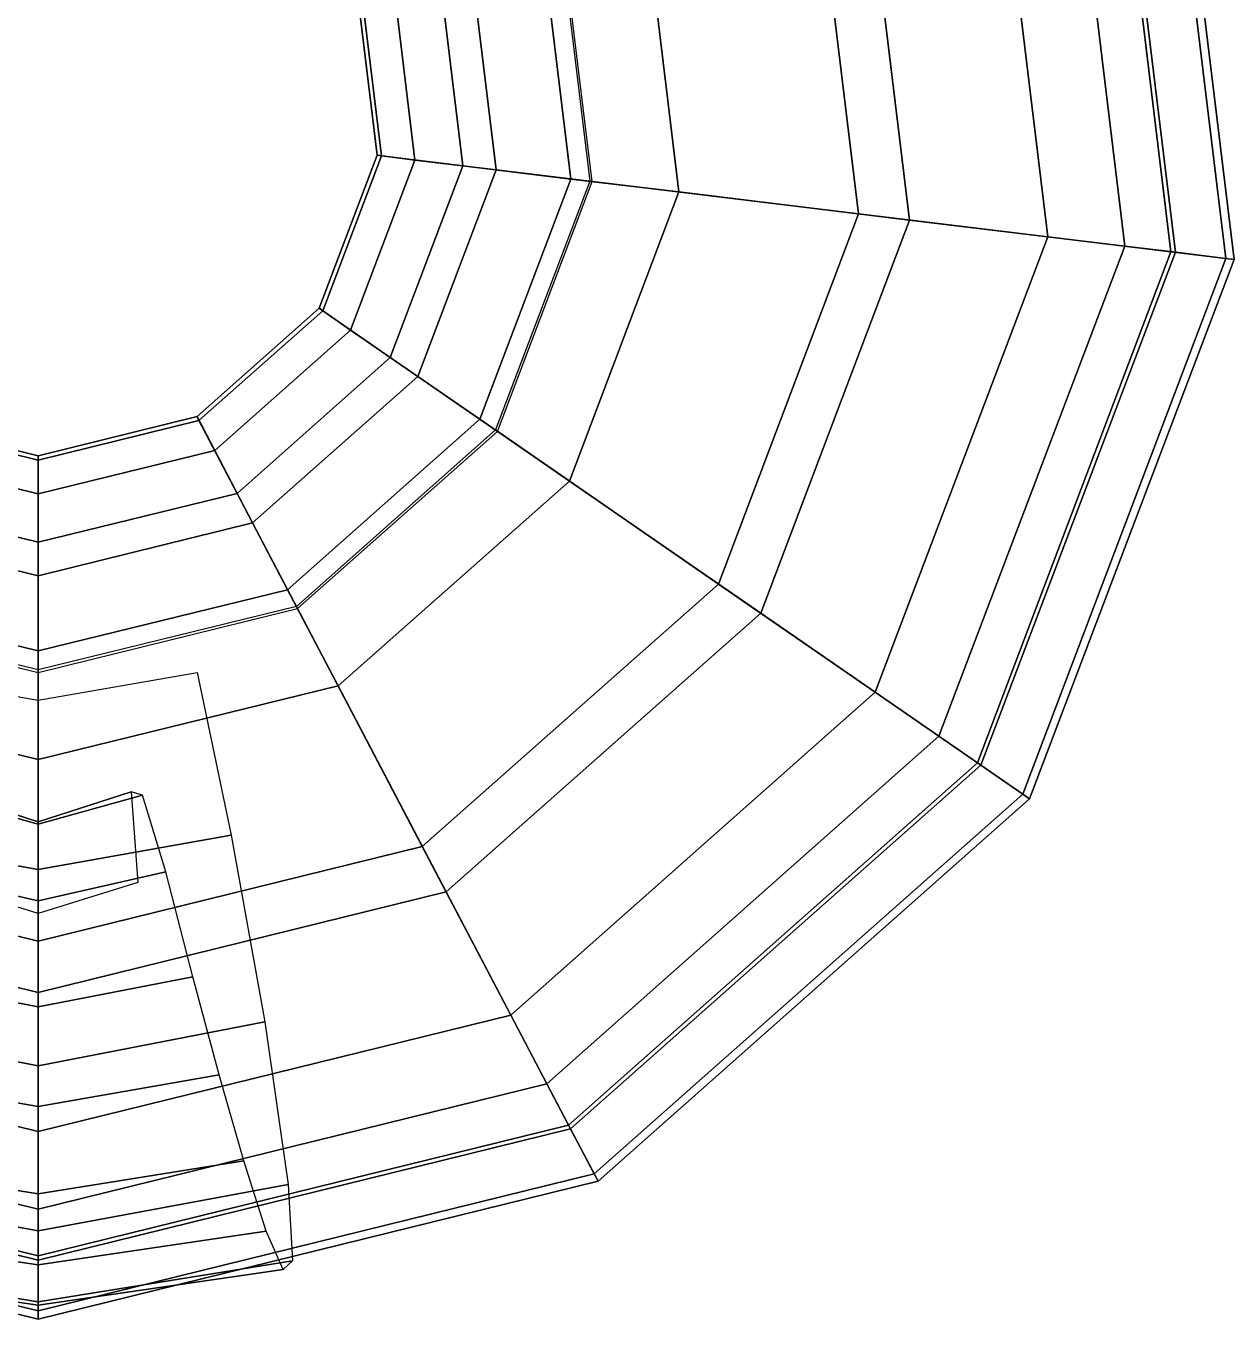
# Model space of a CAD drawing. Header units: inches. Extents: x -336 to -192, y -475 to -71.
# Drawn here: x -202.604 to -199.543, y -190.951 to -187.676 of the extents above; entities that cross this region are included whole.
import ezdxf

# ---------------------------------------------------------------- set-up
doc = ezdxf.new("R2010")
doc.units = ezdxf.units.IN
doc.layers.add('LAYER2', color=7, linetype='Continuous')
doc.layers.add('LAYER8', color=7, linetype='Continuous')

msp = doc.modelspace()

# ---------------------------------------------------------------- meshes
at = {"layer": 'LAYER2', "color": 1, "linetype": 'Continuous'}
mesh = msp.add_polymesh((2, 17), dxfattribs=at)
for k, corner in enumerate([(-201.2509, -187.3986, 63.0616), (-201.4797, -187.485, 62.3816), (-201.6733, -187.5586, 61.6496), (-201.7637, -187.593, 61.068), (-201.7533, -187.589, 60.3096), (-201.5589, -187.5146, 59.6816), (-201.3013, -187.417, 59.336), (-201.0437, -187.3194, 58.9904), (-200.4933, -187.1106, 58.38), (-199.9797, -186.9162, 57.6128), (-199.8597, -186.8706, 57.2408), (-199.7389, -186.825, 56.8696), (-199.7189, -186.817, 56.1776), (-199.8693, -186.8738, 55.5016), (-200.1637, -186.9858, 54.9416), (-200.6149, -187.157, 54.4704), (-201.2565, -187.4002, 54), (-201.1693, -188.0698, 63.0616), (-201.4125, -188.0402, 62.3816), (-201.6181, -188.0154, 61.6496), (-201.7141, -188.0034, 61.068), (-201.7029, -188.005, 60.3096), (-201.4965, -188.0298, 59.6816), (-201.2229, -188.0634, 59.336), (-200.9493, -188.0962, 58.9904), (-200.3653, -188.1674, 58.38), (-199.8197, -188.2338, 57.6128), (-199.6917, -188.249, 57.2408), (-199.5637, -188.265, 56.8696), (-199.5429, -188.2674, 56.1776), (-199.7029, -188.2482, 55.5016), (-200.0149, -188.2098, 54.9416), (-200.4941, -188.1514, 54.4704), (-201.1749, -188.069, 54)]):
    mesh.set_mesh_vertex(divmod(k, 17), corner)
mesh = msp.add_polymesh((2, 17), dxfattribs=at)
for k, corner in enumerate([(-201.1693, -188.0698, 63.0616), (-201.4125, -188.0402, 62.3816), (-201.6181, -188.0154, 61.6496), (-201.7141, -188.0034, 61.068), (-201.7029, -188.005, 60.3096), (-201.4965, -188.0298, 59.6816), (-201.2229, -188.0634, 59.336), (-200.9493, -188.0962, 58.9904), (-200.3653, -188.1674, 58.38), (-199.8197, -188.2338, 57.6128), (-199.6917, -188.249, 57.2408), (-199.5637, -188.265, 56.8696), (-199.5429, -188.2674, 56.1776), (-199.7029, -188.2482, 55.5016), (-200.0149, -188.2098, 54.9416), (-200.4941, -188.1514, 54.4704), (-201.1749, -188.069, 54), (-201.4093, -188.7026, 63.0616), (-201.6109, -188.5634, 62.3816), (-201.7813, -188.4458, 61.6496), (-201.8605, -188.3906, 61.068), (-201.8517, -188.397, 60.3096), (-201.6805, -188.5154, 59.6816), (-201.4533, -188.6714, 59.336), (-201.2269, -188.8282, 58.9904), (-200.7421, -189.1626, 58.38), (-200.2909, -189.4746, 57.6128), (-200.1845, -189.5474, 57.2408), (-200.0781, -189.621, 56.8696), (-200.0613, -189.633, 56.1776), (-200.1933, -189.5418, 55.5016), (-200.4525, -189.3626, 54.9416), (-200.8493, -189.089, 54.4704), (-201.4141, -188.6986, 54)]):
    mesh.set_mesh_vertex(divmod(k, 17), corner)
mesh = msp.add_polymesh((2, 17), dxfattribs=at)
for k, corner in enumerate([(-201.4093, -188.7026, 63.0616), (-201.6109, -188.5634, 62.3816), (-201.7813, -188.4458, 61.6496), (-201.8605, -188.3906, 61.068), (-201.8517, -188.397, 60.3096), (-201.6805, -188.5154, 59.6816), (-201.4533, -188.6714, 59.336), (-201.2269, -188.8282, 58.9904), (-200.7421, -189.1626, 58.38), (-200.2909, -189.4746, 57.6128), (-200.1845, -189.5474, 57.2408), (-200.0781, -189.621, 56.8696), (-200.0613, -189.633, 56.1776), (-200.1933, -189.5418, 55.5016), (-200.4525, -189.3626, 54.9416), (-200.8493, -189.089, 54.4704), (-201.4141, -188.6986, 54), (-201.9157, -189.1506, 63.0616), (-202.0293, -188.9338, 62.3816), (-202.1253, -188.7506, 61.6496), (-202.1701, -188.665, 61.068), (-202.1653, -188.6746, 60.3096), (-202.0685, -188.8594, 59.6816), (-201.9405, -189.1034, 59.336), (-201.8125, -189.3466, 58.9904), (-201.5389, -189.8682, 58.38), (-201.2837, -190.3546, 57.6128), (-201.2237, -190.469, 57.2408), (-201.1637, -190.5826, 56.8696), (-201.1541, -190.601, 56.1776), (-201.2293, -190.4594, 55.5016), (-201.3749, -190.181, 54.9416), (-201.5997, -189.7538, 54.4704), (-201.9181, -189.1458, 54)]):
    mesh.set_mesh_vertex(divmod(k, 17), corner)
mesh = msp.add_polymesh((2, 17), dxfattribs=at)
for k, corner in enumerate([(-202.5725, -189.313, 63.0616), (-202.5725, -189.0682, 62.3816), (-202.5725, -188.861, 61.6496), (-202.5725, -188.7642, 61.068), (-202.5725, -188.7754, 60.3096), (-202.5725, -188.9834, 59.6816), (-202.5725, -189.2586, 59.336), (-202.5725, -189.5338, 58.9904), (-202.5725, -190.1234, 58.38), (-202.5725, -190.6722, 57.6128), (-202.5725, -190.801, 57.2408), (-202.5725, -190.9298, 56.8696), (-202.5725, -190.9506, 56.1776), (-202.5725, -190.7906, 55.5016), (-202.5725, -190.4754, 54.9416), (-202.5725, -189.9938, 54.4704), (-202.5725, -189.3066, 54), (-203.2293, -189.1506, 63.0616), (-203.1157, -188.9338, 62.3816), (-203.0189, -188.7506, 61.6496), (-202.9749, -188.665, 61.068), (-202.9797, -188.6746, 60.3096), (-203.0765, -188.8594, 59.6816), (-203.2045, -189.1034, 59.336), (-203.3325, -189.3466, 58.9904), (-203.6061, -189.8682, 58.38), (-203.8613, -190.3546, 57.6128), (-203.9213, -190.469, 57.2408), (-203.9813, -190.5826, 56.8696), (-203.9909, -190.601, 56.1776), (-203.9157, -190.4594, 55.5016), (-203.7701, -190.181, 54.9416), (-203.5453, -189.7538, 54.4704), (-203.2269, -189.1458, 54)]):
    mesh.set_mesh_vertex(divmod(k, 17), corner)
mesh = msp.add_polymesh((2, 17), dxfattribs=at)
for k, corner in enumerate([(-201.9157, -189.1506, 63.0616), (-202.0293, -188.9338, 62.3816), (-202.1253, -188.7506, 61.6496), (-202.1701, -188.665, 61.068), (-202.1653, -188.6746, 60.3096), (-202.0685, -188.8594, 59.6816), (-201.9405, -189.1034, 59.336), (-201.8125, -189.3466, 58.9904), (-201.5389, -189.8682, 58.38), (-201.2837, -190.3546, 57.6128), (-201.2237, -190.469, 57.2408), (-201.1637, -190.5826, 56.8696), (-201.1541, -190.601, 56.1776), (-201.2293, -190.4594, 55.5016), (-201.3749, -190.181, 54.9416), (-201.5997, -189.7538, 54.4704), (-201.9181, -189.1458, 54), (-202.5725, -189.313, 63.0616), (-202.5725, -189.0682, 62.3816), (-202.5725, -188.861, 61.6496), (-202.5725, -188.7642, 61.068), (-202.5725, -188.7754, 60.3096), (-202.5725, -188.9834, 59.6816), (-202.5725, -189.2586, 59.336), (-202.5725, -189.5338, 58.9904), (-202.5725, -190.1234, 58.38), (-202.5725, -190.6722, 57.6128), (-202.5725, -190.801, 57.2408), (-202.5725, -190.9298, 56.8696), (-202.5725, -190.9506, 56.1776), (-202.5725, -190.7906, 55.5016), (-202.5725, -190.4754, 54.9416), (-202.5725, -189.9938, 54.4704), (-202.5725, -189.3066, 54)]):
    mesh.set_mesh_vertex(divmod(k, 17), corner)
at = {"layer": 'LAYER8', "color": 40, "linetype": 'Continuous'}
mesh = msp.add_polymesh((3, 14), dxfattribs=at)
for k, corner in enumerate([(-202.1701, -189.313, 63.0616), (-202.0837, -189.725, 63.296), (-201.9981, -190.1978, 63.3328), (-201.9389, -190.6098, 63.1072), (-201.9285, -190.8026, 62.6824), (-201.9517, -190.825, 62.216), (-201.9949, -190.7282, 61.7592), (-202.0517, -190.5498, 61.3264), (-202.1141, -190.3322, 60.9104), (-202.1805, -190.0834, 60.512), (-202.2493, -189.8178, 60.1248), (-202.3085, -189.6234, 59.7), (-202.3365, -189.6154, 59.2368), (-202.3197, -189.845, 58.8264), (-202.5725, -189.3834, 63.0616), (-202.5725, -189.8122, 63.3168), (-202.5725, -190.309, 63.3472), (-202.5725, -190.7274, 63.0928), (-202.5725, -190.9066, 62.6432), (-202.5725, -190.9154, 62.1584), (-202.5725, -190.813, 61.6832), (-202.5725, -190.633, 61.2296), (-202.5725, -190.4122, 60.792), (-202.5725, -190.1594, 60.3712), (-202.5725, -189.8914, 59.9592), (-202.5725, -189.697, 59.512), (-202.5725, -189.6914, 59.0304), (-202.5725, -189.9234, 58.6024), (-202.9749, -189.313, 63.0616), (-203.0613, -189.725, 63.296), (-203.1469, -190.1978, 63.3328), (-203.2061, -190.6098, 63.1072), (-203.2165, -190.8026, 62.6824), (-203.1933, -190.825, 62.216), (-203.1501, -190.7282, 61.7592), (-203.0933, -190.5498, 61.3264), (-203.0309, -190.3322, 60.9104), (-202.9645, -190.0834, 60.512), (-202.8957, -189.8178, 60.1248), (-202.8365, -189.6234, 59.7), (-202.8085, -189.6154, 59.2368), (-202.8253, -189.845, 58.8264)]):
    mesh.set_mesh_vertex(divmod(k, 14), corner)

doc.saveas('drawing.dxf')
